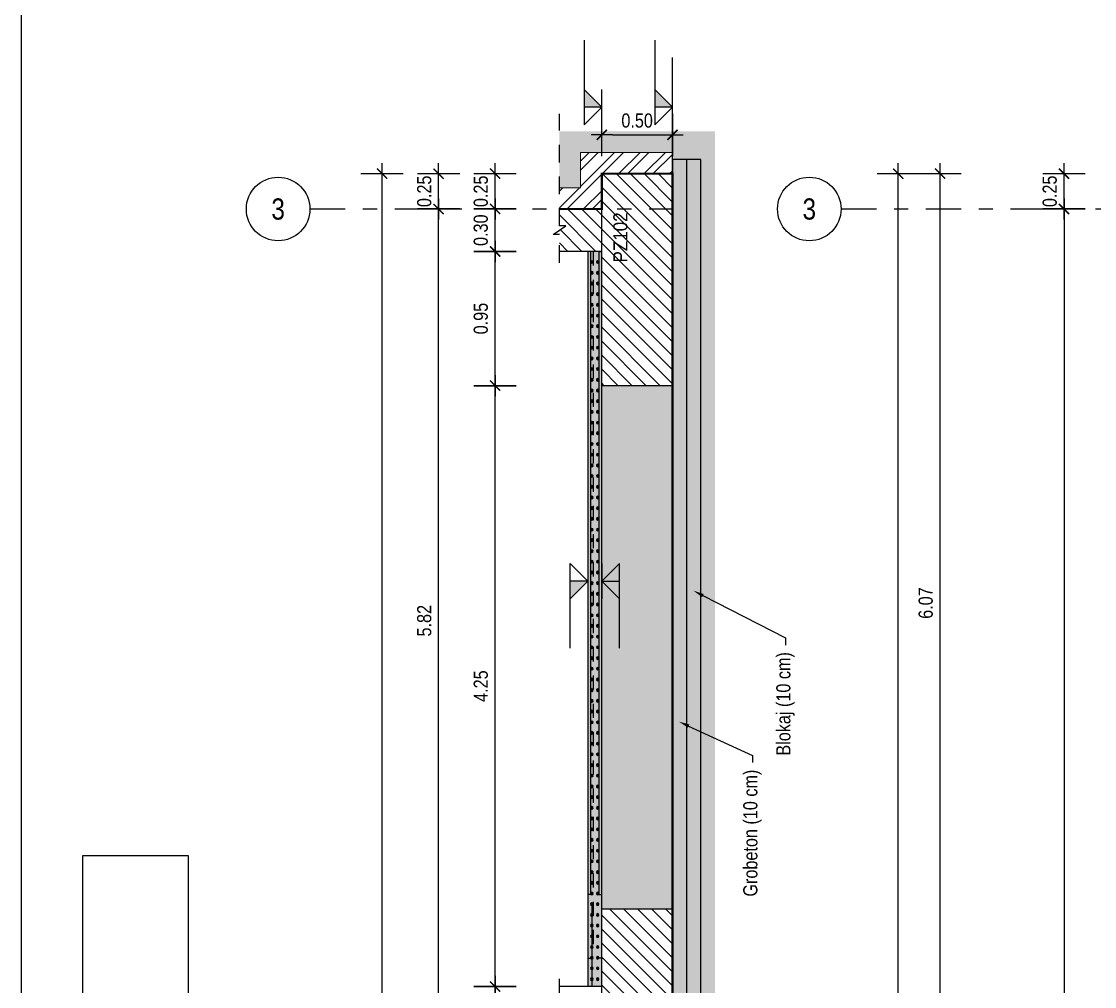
# Model space of a CAD drawing. Header units: metres. Extents: x 419734 to 420376, y 4564732 to 4565123.
# Drawn here: x 419805.8 to 419813.39, y 4565106.87 to 4565113.69 of the extents above; entities that cross this region are included whole.
import ezdxf
from ezdxf import colors
from ezdxf.entities.mleader import LeaderData, LeaderLine
from ezdxf.enums import TextEntityAlignment as Align
from ezdxf.math import Vec2, Vec3

# ---------------------------------------------------------------- set-up
doc = ezdxf.new("R2010")
doc.units = ezdxf.units.M
for name, pattern in [('ACA_TRATTO1', [1.5, 1, -0.5]), ('CONTINUA', [0]), ('HIDDEN', [0.5, 0.3, -0.2]), ('NASCOSTA', [0.375, 0.25, -0.125]), ('TRATTO-PUNTO', [1, 0.5, -0.25, 0, -0.25])]:
    doc.linetypes.add(name, pattern=pattern)
doc.layers.get('Defpoints').update_dxf_attribs({"color": 5})
for name, color, linetype in [("07-ENTITA' COPRENTE", 7, 'Continuous'), ('07-SIMBOLI', 1, 'Continuous'), ('07-TITOLI', 4, 'CONTINUA'), ('SW_ASSI', 7, 'TRATTO-PUNTO'), ('SW_DIM', 33, 'Continuous'), ('SW_DIR', 33, 'Continuous'), ('SW_MAGRONE', 2, 'Continuous'), ('SW_QUOTE', 1, 'Continuous'), ('SW_ReteES', 7, 'Continuous'), ('SW_SEZIONI_CARPENTERIA', 4, 'Continuous'), ('SW_SOTTILE_02', 1, 'Continuous'), ('SW_TESTI', 2, 'Continuous'), ('SW_Tondini', 1, 'Continuous'), ('SW_TRATT_GRIGIO', 252, 'NASCOSTA'), ('SW_TRATTEGGIO_252', 252, 'Continuous'), ('SW_TRATTEGGIO_253', 253, 'Continuous'), ('SW_TXT_TESTI', 1, 'Continuous'), ('SW_VISTE', 1, 'Continuous')]:
    doc.layers.add(name, color=color, linetype=linetype)
doc.layers.add('SW_CONSTRUCTIONS', color=33, linetype='Continuous', plot=False)
doc.layers.add('SWS_GEN_Viste', color=1, linetype='Continuous', lineweight=9)
doc.layers.add('SWS_ZZZ_Lines', color=8, linetype='Continuous', lineweight=9)
doc.styles.add('ITALFERR', font='romans.shx', dxfattribs={"width": 0.8})
doc.styles.get("Standard").update_dxf_attribs({"font": 'arial.ttf'})
doc.styles.add('SWS', font='ARIALN.TTF')
doc.dimstyles.new('DIM-SW-50_m', dxfattribs={"dimtxt": 0.1, "dimasz": 0.075, "dimexe": 0.125, "dimexo": 0.125, "dimgap": 0.05, "dimtad": 1, "dimzin": 1, "dimdsep": 46, "dimtxsty": 'SWS', "dimblk1": 'D', "dimblk2": 'D', "dimsah": 1, "dimcen": 0.0075, "dimdle": 0.0625, "dimse1": 1, "dimse2": 1, "dimclrd": 256, "dimclre": 256, "dimclrt": 256, "dimazin": 0, "dimtfac": 0.75, "dimtmove": 1, "dimatfit": 3, "dimldrblk": 'D', "dimfxl": 0.125, "dimtvp": 1.5, "dimtolj": 1, "dimtzin": 0, "dimarcsym": 0})
pattern_1 = [(135, (419783.06544, 4565086.29963), (-0.04949747, -0.04949747), [])]

# ---------------------------------------------------------------- blocks, each defined once
blk = doc.blocks.new('D')
for p, q in [((0, 2), (0, -2)), ((-1, 0), (1, 0))]:
    blk.add_line(p, q)
at = {"const_width": 0.141}
blk.add_lwpolyline([(0.48, 0.48), (-0.48, -0.48)], dxfattribs=at)
blk = doc.blocks.new('*D58')
at = {"layer": 'Defpoints', "color": 0, "ltscale": 0.5, "transparency": 16777216}
for p in [(419812.3005, 4565112.6164), (419813.3814, 4565112.6164), (419812.3005, 4565106.5414)]:
    blk.add_point(p, dxfattribs=at)
at = {"layer": 'SW_DIM', "lineweight": -2, "ltscale": 0.5, "transparency": 16777216}
blk.add_line((419812.3005, 4565106.6164), (419812.3005, 4565112.5414), dxfattribs=at)
at = {"layer": 'SW_DIM', "lineweight": -2, "ltscale": 0.5, "transparency": 16777216, "xscale": 0.075, "yscale": 0.075, "zscale": 0.075}
for p, rotation in [((419812.3005, 4565112.6164), 90), ((419812.3005, 4565106.5414), 270)]:
    blk.add_blockref('D', p, dxfattribs=dict(at, rotation=rotation))
at = {"layer": 'SW_DIM', "ltscale": 0.5, "transparency": 16777216, "insert": (419812.1994, 4565109.5789), "char_height": 0.1, "attachment_point": 5, "rotation": 90, "style": 'SWS'}
blk.add_mtext('\\A1;6.07', dxfattribs=at)
blk = doc.blocks.new('*D59')
at = {"layer": 'Defpoints', "color": 0, "ltscale": 0.5, "transparency": 16777216}
for p in [(419812.9775, 4565112.3664), (419812.9775, 4565099.2164), (419813.178, 4565099.2164)]:
    blk.add_point(p, dxfattribs=at)
at = {"layer": 'SW_DIM', "lineweight": -2, "ltscale": 0.5, "transparency": 16777216}
blk.add_line((419813.178, 4565112.2914), (419813.178, 4565099.2914), dxfattribs=at)
at = {"layer": 'SW_DIM', "lineweight": -2, "ltscale": 0.5, "transparency": 16777216, "xscale": 0.075, "yscale": 0.075, "zscale": 0.075}
for p, rotation in [((419813.178, 4565112.3664), 90), ((419813.178, 4565099.2164), 270)]:
    blk.add_blockref('D', p, dxfattribs=dict(at, rotation=rotation))
at = {"layer": 'SW_DIM', "ltscale": 0.5, "transparency": 16777216, "insert": (419813.077, 4565105.7914), "char_height": 0.1, "attachment_point": 5, "rotation": 90, "style": 'SWS'}
blk.add_mtext('\\A1;13.15', dxfattribs=at)
blk = doc.blocks.new('*D66')
at = {"layer": 'Defpoints', "color": 0, "ltscale": 0.5, "transparency": 16777216}
for p in [(419809.1514, 4565106.8664), (419809.6066, 4565106.8664), (419809.6066, 4565106.2164)]:
    blk.add_point(p, dxfattribs=at)
at = {"layer": 'SW_DIM', "lineweight": -2, "ltscale": 0.5, "transparency": 16777216}
blk.add_line((419809.1514, 4565106.2914), (419809.1514, 4565106.7914), dxfattribs=at)
at = {"layer": 'SW_DIM', "lineweight": -2, "ltscale": 0.5, "transparency": 16777216, "xscale": 0.075, "yscale": 0.075, "zscale": 0.075}
for p, rotation in [((419809.1514, 4565106.8664), 90), ((419809.1514, 4565106.2164), 270)]:
    blk.add_blockref('D', p, dxfattribs=dict(at, rotation=rotation))
at = {"layer": 'SW_DIM', "ltscale": 0.5, "transparency": 16777216, "insert": (419809.0504, 4565106.5414), "char_height": 0.1, "attachment_point": 5, "rotation": 90, "style": 'SWS'}
blk.add_mtext('\\A1;0.65', dxfattribs=at)
blk = doc.blocks.new('*D67')
at = {"layer": 'Defpoints', "color": 0, "ltscale": 0.5, "transparency": 16777216}
for p in [(419809.1514, 4565111.1164), (419809.9066, 4565111.1164), (419809.6066, 4565106.8664)]:
    blk.add_point(p, dxfattribs=at)
at = {"layer": 'SW_DIM', "lineweight": -2, "ltscale": 0.5, "transparency": 16777216}
blk.add_line((419809.1514, 4565106.9414), (419809.1514, 4565111.0414), dxfattribs=at)
at = {"layer": 'SW_DIM', "lineweight": -2, "ltscale": 0.5, "transparency": 16777216, "xscale": 0.075, "yscale": 0.075, "zscale": 0.075}
for p, rotation in [((419809.1514, 4565111.1164), 90), ((419809.1514, 4565106.8664), 270)]:
    blk.add_blockref('D', p, dxfattribs=dict(at, rotation=rotation))
at = {"layer": 'SW_DIM', "ltscale": 0.5, "transparency": 16777216, "insert": (419809.0504, 4565108.9914), "char_height": 0.1, "attachment_point": 5, "rotation": 90, "style": 'SWS'}
blk.add_mtext('\\A1;4.25', dxfattribs=at)
blk = doc.blocks.new('*D68')
at = {"layer": 'Defpoints', "color": 0, "ltscale": 0.5, "transparency": 16777216}
for p in [(419809.1514, 4565112.0664), (419809.6066, 4565112.0664), (419809.9066, 4565111.1164)]:
    blk.add_point(p, dxfattribs=at)
at = {"layer": 'SW_DIM', "lineweight": -2, "ltscale": 0.5, "transparency": 16777216}
blk.add_line((419809.1514, 4565111.1914), (419809.1514, 4565111.9914), dxfattribs=at)
at = {"layer": 'SW_DIM', "lineweight": -2, "ltscale": 0.5, "transparency": 16777216, "xscale": 0.075, "yscale": 0.075, "zscale": 0.075}
for p, rotation in [((419809.1514, 4565112.0664), 90), ((419809.1514, 4565111.1164), 270)]:
    blk.add_blockref('D', p, dxfattribs=dict(at, rotation=rotation))
at = {"layer": 'SW_DIM', "ltscale": 0.5, "transparency": 16777216, "insert": (419809.0504, 4565111.5914), "char_height": 0.1, "attachment_point": 5, "rotation": 90, "style": 'SWS'}
blk.add_mtext('\\A1;0.95', dxfattribs=at)
blk = doc.blocks.new('*D69')
at = {"layer": 'Defpoints', "color": 0, "ltscale": 0.5, "transparency": 16777216}
for p in [(419809.1514, 4565112.3664), (419809.6066, 4565112.3664), (419809.6066, 4565112.0664)]:
    blk.add_point(p, dxfattribs=at)
at = {"layer": 'SW_DIM', "lineweight": -2, "ltscale": 0.5, "transparency": 16777216}
blk.add_line((419809.1514, 4565112.1414), (419809.1514, 4565112.2914), dxfattribs=at)
at = {"layer": 'SW_DIM', "lineweight": -2, "ltscale": 0.5, "transparency": 16777216, "xscale": 0.075, "yscale": 0.075, "zscale": 0.075}
for p, rotation in [((419809.1514, 4565112.3664), 90), ((419809.1514, 4565112.0664), 270)]:
    blk.add_blockref('D', p, dxfattribs=dict(at, rotation=rotation))
at = {"layer": 'SW_DIM', "ltscale": 0.5, "transparency": 16777216, "insert": (419809.0504, 4565112.2164), "char_height": 0.1, "attachment_point": 5, "rotation": 90, "style": 'SWS'}
blk.add_mtext('\\A1;0.30', dxfattribs=at)
blk = doc.blocks.new('*D70')
at = {"layer": 'Defpoints', "color": 0, "ltscale": 0.5, "transparency": 16777216}
for p in [(419809.1514, 4565112.6164), (419809.9066, 4565112.6164), (419809.6066, 4565112.3664)]:
    blk.add_point(p, dxfattribs=at)
at = {"layer": 'SW_DIM', "lineweight": -2, "ltscale": 0.5, "transparency": 16777216}
blk.add_line((419809.1514, 4565112.4414), (419809.1514, 4565112.5414), dxfattribs=at)
at = {"layer": 'SW_DIM', "lineweight": -2, "ltscale": 0.5, "transparency": 16777216, "xscale": 0.075, "yscale": 0.075, "zscale": 0.075}
for p, rotation in [((419809.1514, 4565112.6164), 90), ((419809.1514, 4565112.3664), 270)]:
    blk.add_blockref('D', p, dxfattribs=dict(at, rotation=rotation))
at = {"layer": 'SW_DIM', "ltscale": 0.5, "transparency": 16777216, "insert": (419809.0504, 4565112.4914), "char_height": 0.1, "attachment_point": 5, "rotation": 90, "style": 'SWS'}
blk.add_mtext('\\A1;0.25', dxfattribs=at)
blk = doc.blocks.new('*D73')
at = {"layer": 'Defpoints', "color": 0, "ltscale": 0.5, "transparency": 16777216}
for p in [(419808.7514, 4565112.3664), (419809.1514, 4565112.3664), (419809.1514, 4565106.5414)]:
    blk.add_point(p, dxfattribs=at)
at = {"layer": 'SW_DIM', "lineweight": -2, "ltscale": 0.5, "transparency": 16777216}
blk.add_line((419808.7514, 4565106.6164), (419808.7514, 4565112.2914), dxfattribs=at)
at = {"layer": 'SW_DIM', "lineweight": -2, "ltscale": 0.5, "transparency": 16777216, "xscale": 0.075, "yscale": 0.075, "zscale": 0.075}
for p, rotation in [((419808.7514, 4565112.3664), 90), ((419808.7514, 4565106.5414), 270)]:
    blk.add_blockref('D', p, dxfattribs=dict(at, rotation=rotation))
at = {"layer": 'SW_DIM', "ltscale": 0.5, "transparency": 16777216, "insert": (419808.6504, 4565109.4539), "char_height": 0.1, "attachment_point": 5, "rotation": 90, "style": 'SWS'}
blk.add_mtext('\\A1;5.82', dxfattribs=at)
blk = doc.blocks.new('*D74')
at = {"layer": 'Defpoints', "color": 0, "ltscale": 0.5, "transparency": 16777216}
for p in [(419808.7514, 4565112.6164), (419809.9066, 4565112.6164), (419809.1514, 4565112.3664)]:
    blk.add_point(p, dxfattribs=at)
at = {"layer": 'SW_DIM', "lineweight": -2, "ltscale": 0.5, "transparency": 16777216}
blk.add_line((419808.7514, 4565112.4414), (419808.7514, 4565112.5414), dxfattribs=at)
at = {"layer": 'SW_DIM', "lineweight": -2, "ltscale": 0.5, "transparency": 16777216, "xscale": 0.075, "yscale": 0.075, "zscale": 0.075}
for p, rotation in [((419808.7514, 4565112.6164), 90), ((419808.7514, 4565112.3664), 270)]:
    blk.add_blockref('D', p, dxfattribs=dict(at, rotation=rotation))
at = {"layer": 'SW_DIM', "ltscale": 0.5, "transparency": 16777216, "insert": (419808.6504, 4565112.4914), "char_height": 0.1, "attachment_point": 5, "rotation": 90, "style": 'SWS'}
blk.add_mtext('\\A1;0.25', dxfattribs=at)
blk = doc.blocks.new('*D75')
at = {"layer": 'Defpoints', "color": 0, "ltscale": 0.5, "transparency": 16777216}
for p in [(419808.3514, 4565112.6164), (419809.9066, 4565112.6164), (419809.9066, 4565098.9664)]:
    blk.add_point(p, dxfattribs=at)
at = {"layer": 'SW_DIM', "lineweight": -2, "ltscale": 0.5, "transparency": 16777216}
blk.add_line((419808.3514, 4565099.0414), (419808.3514, 4565112.5414), dxfattribs=at)
at = {"layer": 'SW_DIM', "lineweight": -2, "ltscale": 0.5, "transparency": 16777216, "xscale": 0.075, "yscale": 0.075, "zscale": 0.075}
for p, rotation in [((419808.3514, 4565112.6164), 90), ((419808.3514, 4565098.9664), 270)]:
    blk.add_blockref('D', p, dxfattribs=dict(at, rotation=rotation))
at = {"layer": 'SW_DIM', "ltscale": 0.5, "transparency": 16777216, "insert": (419808.2504, 4565105.7914), "char_height": 0.1, "attachment_point": 5, "rotation": 90, "style": 'SWS'}
blk.add_mtext('\\A1;13.65', dxfattribs=at)
blk = doc.blocks.new('*D88')
at = {"layer": 'Defpoints', "color": 0, "ltscale": 0.5, "transparency": 16777216}
for p in [(419813.178, 4565112.6164), (419813.3814, 4565112.6164), (419812.9775, 4565112.3664)]:
    blk.add_point(p, dxfattribs=at)
at = {"layer": 'SW_DIM', "lineweight": -2, "ltscale": 0.5, "transparency": 16777216}
blk.add_line((419813.178, 4565112.4414), (419813.178, 4565112.5414), dxfattribs=at)
at = {"layer": 'SW_DIM', "lineweight": -2, "ltscale": 0.5, "transparency": 16777216, "xscale": 0.075, "yscale": 0.075, "zscale": 0.075}
for p, rotation in [((419813.178, 4565112.6164), 90), ((419813.178, 4565112.3664), 270)]:
    blk.add_blockref('D', p, dxfattribs=dict(at, rotation=rotation))
at = {"layer": 'SW_DIM', "ltscale": 0.5, "transparency": 16777216, "insert": (419813.077, 4565112.4914), "char_height": 0.1, "attachment_point": 5, "rotation": 90, "style": 'SWS'}
blk.add_mtext('\\A1;0.25', dxfattribs=at)
blk = doc.blocks.new('*D89')
at = {"layer": 'Defpoints', "color": 0, "ltscale": 0.5, "transparency": 16777216}
for p in [(419812.0043, 4565112.6164), (419813.3814, 4565112.6164), (419813.3814, 4565098.9664)]:
    blk.add_point(p, dxfattribs=at)
at = {"layer": 'SW_DIM', "lineweight": -2, "ltscale": 0.5, "transparency": 16777216}
blk.add_line((419812.0043, 4565099.0414), (419812.0043, 4565112.5414), dxfattribs=at)
at = {"layer": 'SW_DIM', "lineweight": -2, "ltscale": 0.5, "transparency": 16777216, "xscale": 0.075, "yscale": 0.075, "zscale": 0.075}
for p, rotation in [((419812.0043, 4565112.6164), 90), ((419812.0043, 4565098.9664), 270)]:
    blk.add_blockref('D', p, dxfattribs=dict(at, rotation=rotation))
at = {"layer": 'SW_DIM', "ltscale": 0.5, "transparency": 16777216, "insert": (419811.9033, 4565105.7914), "char_height": 0.1, "attachment_point": 5, "rotation": 90, "style": 'SWS'}
blk.add_mtext('\\A1;13.65', dxfattribs=at)
blk = doc.blocks.new('*U17')
at = {"layer": 'SW_TESTI', "color": 3, "style": 'ITALFERR', "width": 0.8}
for tag, p in [('EVENTUALE_1', (0, -0.6)), ('EVENTUALE_2', (0, -1.25))]:
    blk.add_attdef(tag, text='', height=0.3, dxfattribs=at).set_placement(p, align=Align.CENTER)
at = {"layer": 'SW_TESTI', "color": 2, "style": 'ITALFERR', "width": 0.8}
blk.add_attdef('EVENTUALE_3', text='', height=0.3, dxfattribs=at).set_placement((0, -1.9), align=Align.CENTER)
at = {"color": 255}
blk.add_wipeout([(-4, 1.5), (-4, 0), (4, 0), (4, 1.5)], dxfattribs=at).dxf.layer = "07-ENTITA' COPRENTE"
at = {"layer": 'SW_SOTTILE_02', "ltscale": 0.02}
blk.add_lwpolyline([(-4, 0), (4, 0), (4, 1.5), (-4, 1.5)], close=True, dxfattribs=at)
at = {"layer": 'SW_TESTI', "color": 3, "style": 'ITALFERR', "width": 0.8}
blk.add_attdef('TITOLO', text='', height=0.4, dxfattribs=at).set_placement((0, 0.85), align=Align.CENTER)
at = {"layer": 'SW_TESTI', "color": 2, "style": 'ITALFERR', "width": 0.8}
blk.add_attdef('SCALA', text='', height=0.3, dxfattribs=at).set_placement((0, 0.25), align=Align.CENTER)
blk = doc.blocks.new('*U18')
blk.add_hatch(color=256).paths.add_polyline_path([(-0.0025, -0.0025), (0, -0.0025), (0, 0)])
for p, q in [((0.0025, 0), (-0.0025, 0)), ((-0.0025, -0.0025), (0, 0)), ((0, 0), (0, -0.0025)), ((0.0025, -0.0025), (0, 0)), ((-0.0095, -0.0025), (0.0025, -0.0025))]:
    blk.add_line(p, q)
at = {"color": 2, "lineweight": 30, "flags": 104}
blk.add_attdef('QM', text='', height=0.0025, dxfattribs=at).set_placement((-0.001, -0.0033), align=Align.TOP_RIGHT)
blk = doc.blocks.new('ACA_T1800200010118253Continuous100011500020001')
h = blk.add_hatch(color=253)
edge = h.paths.add_edge_path(flags=0)
edge.add_arc((0, 0), 0.009, 0, 360)
at = {"color": 0}
blk.add_circle((0, 0), 0.009, dxfattribs=at)
blk = doc.blocks.new('*U172')
blk.add_hatch(color=256).paths.add_polyline_path([(-0.0025, 0.0025), (0, 0.0025), (0, 0)])
for p, q in [((-0.0095, 0.0025), (0.0025, 0.0025)), ((-0.0025, 0.0025), (0, 0)), ((0, 0), (0, 0.0025)), ((0.0025, 0.0025), (0, 0)), ((0.0025, 0), (-0.0025, 0))]:
    blk.add_line(p, q)
at = {"color": 2, "lineweight": 30, "flags": 104}
blk.add_attdef('QM', text='', height=0.0025, dxfattribs=at).set_placement((-0.001, 0.0033), align=Align.BOTTOM_RIGHT)
blk = doc.blocks.new('*U174')
blk.add_hatch(color=256).paths.add_polyline_path([(0.0025, 0.0025), (0, 0.0025), (0, 0)])
for p, q in [((0.0095, 0.0025), (-0.0025, 0.0025)), ((-0.0025, 0.0025), (0, 0)), ((0, 0), (0, 0.0025)), ((0.0025, 0.0025), (0, 0)), ((-0.0025, 0), (0.0025, 0))]:
    blk.add_line(p, q)
at = {"color": 2, "lineweight": 30, "flags": 104}
blk.add_attdef('QM', text='', height=0.0025, dxfattribs=at).set_placement((0.001, 0.0033), align=Align.BOTTOM_LEFT)
blk = doc.blocks.new('*D176')
at = {"layer": 'Defpoints', "color": 0, "ltscale": 0.5, "transparency": 16777216}
for p in [(419810.4066, 4565112.8905), (419809.9066, 4565112.6164), (419810.4066, 4565112.6164)]:
    blk.add_point(p, dxfattribs=at)
at = {"layer": 'SW_DIM', "lineweight": -2, "ltscale": 0.5, "transparency": 16777216}
blk.add_line((419809.9816, 4565112.8905), (419810.3316, 4565112.8905), dxfattribs=at)
at = {"layer": 'SW_DIM', "lineweight": -2, "ltscale": 0.5, "transparency": 16777216, "xscale": 0.075, "yscale": 0.075, "zscale": 0.075, "rotation": 180}
blk.add_blockref('D', (419809.9066, 4565112.8905), dxfattribs=at)
at = {"layer": 'SW_DIM', "lineweight": -2, "ltscale": 0.5, "transparency": 16777216, "xscale": 0.075, "yscale": 0.075, "zscale": 0.075}
blk.add_blockref('D', (419810.4066, 4565112.8905), dxfattribs=at)
at = {"layer": 'SW_DIM', "ltscale": 0.5, "transparency": 16777216, "insert": (419810.1566, 4565112.9916), "char_height": 0.1, "attachment_point": 5, "style": 'SWS'}
blk.add_mtext('\\A1;0.50', dxfattribs=at)

msp = doc.modelspace()

# ---------------------------------------------------------------- hatches: boundary and pattern name
at = {"layer": 'SW_TRATTEGGIO_252'}
h = msp.add_hatch(dxfattribs=at)
h.set_pattern_fill('EARTH', color=256, scale=0.02, angle=135)
h.set_pattern_definition([(135, (419783.06544, 4565086.29963), (-0.17960512, 1e-17), [0.127, -0.127]), (135, (419783.03177, 4565086.26596), (-0.17960512, 1e-17), [0.127, -0.127]), (135, (419782.99809, 4565086.23228), (-0.17960512, 1e-17), [0.127, -0.127]), (225, (419782.97564, 4565086.23228), (-1e-17, -0.17960512), [0.127, -0.127]), (225, (419782.94196, 4565086.26596), (-1e-17, -0.17960512), [0.127, -0.127]), (225, (419782.90829, 4565086.29963), (-1e-17, -0.17960512), [0.127, -0.127])])
h.paths.add_polyline_path([(419810.02061, 4565098.7237), (419810.2936, 4565098.7237), (419810.2936, 4565098.74033), (419810.02061, 4565098.74033)], flags=17)
h.paths.add_polyline_path([(419810.2936, 4565098.53463), (419810.02061, 4565098.53463), (419810.02061, 4565098.53214), (419810.2936, 4565098.53214)])
h.paths.add_polyline_path([(419809.98264, 4565098.66639), (419809.98264, 4565098.7237), (419810.33156, 4565098.7237), (419810.33156, 4565098.66639), (419810.70656, 4565098.66639), (419810.70656, 4565112.91639), (419809.60656, 4565112.91639), (419809.60656, 4565112.51639), (419809.75656, 4565112.51639), (419809.75656, 4565112.76639), (419810.40656, 4565112.76639), (419810.40656, 4565112.71639), (419810.60656, 4565112.71639), (419810.60656, 4565098.96639), (419810.60656, 4565098.86639), (419810.40656, 4565098.86639), (419810.40656, 4565098.81639), (419809.75656, 4565098.81639), (419809.75656, 4565099.06639), (419809.60656, 4565099.06639), (419809.60656, 4565098.66639)])
h = msp.add_hatch(dxfattribs=at)
h.set_pattern_fill('STEEL', color=256, scale=0.04)
h.set_pattern_definition([(45, (2.38136, 78.66993), (-0.0898025612107, 0.0898025612107), []), (45, (2.38136, 78.73343), (-0.0898025612107, 0.0898025612107), [])])
h.paths.add_polyline_path([(419809.90656, 4565112.61639), (419810.40656, 4565112.61639), (419810.40656, 4565112.76639), (419809.75656, 4565112.76639), (419809.75656, 4565112.51639), (419809.60656, 4565112.51639), (419809.60656, 4565112.36639), (419809.90656, 4565112.36639)])
h = msp.add_hatch(dxfattribs=at)
h.set_pattern_fill('AR-SAND', color=256, scale=0.0025)
h.set_pattern_definition([(37.5, (33.01234, 232.90297), (-0.00400007824, 0.1223533093323), [0, -0.09652, 0, -0.10795, 0, -0.1031875]), (7.5, (33.01234, 232.90297), (0.1123808207845, 0.179206275142), [0, -0.05207, 0, -0.086995, 0, -0.0333375]), (327.5, (32.93423, 232.90297), (0.1977480925604, 0.0003592961696), [0, -0.03175, 0, -0.1143, 0, -0.149225]), (317.5, (32.93423, 232.90297), (0.190889113118, 0.055732330814), [0, -0.015875, 0, -0.07493, 0, -0.085725])])
h.paths.add_polyline_path([(419810.50656, 4565112.71639), (419810.40656, 4565112.71639), (419810.40656, 4565112.61639), (419810.40656, 4565098.96639), (419810.40656, 4565098.86639), (419810.50656, 4565098.86639)])
at = {"layer": 'SW_TRATTEGGIO_252', "ltscale": 0.5}
h = msp.add_hatch(dxfattribs=at)
h.set_pattern_fill('AR-CONC', color=256, scale=0.00125, style=0)
h.set_pattern_definition([(50, (2.38136, 78.66993), (0.227730836245, -0.019923856924), [0.0238125, -0.2619375]), (355, (2.38136, 78.66993), (-0.044054276781, 0.238821056549), [0.01905, -0.209550730213]), (100.4514447, (2.40034, 78.66827), (0.183676558863, 0.21889718989), [0.020237511, -0.22261280575]), (46.1842, (2.38136, 78.73343), (0.338848801115, -0.052552909916), [0.03571875, -0.39290625]), (96.63555761, (2.4096, 78.72905), (0.296755167564, 0.309282655747), [0.030356278925, -0.3339195102]), (351.18415117, (2.38136, 78.73343), (0.29675516758, 0.309282655732), [0.028574958838, -0.3143246649]), (21, (2.41311, 78.71756), (0.1895179890864, -0.127831497734), [0.0238125, -0.2619375]), (326, (2.41311, 78.71756), (0.077252535435, 0.230234957653), [0.01905, -0.20955]), (71.451445, (2.4289, 78.7069), (0.266770524098, 0.102403461107), [0.020237511, -0.222612422]), (37.5, (2.381364, 78.66993), (0.0038607540632, 0.1056937985914), [0, -0.20701, 0, -0.212725, 0, -0.21034375]), (7.5, (2.38136, 78.66993), (0.083524578138, 0.1252257185226), [0, -0.121285, 0, -0.2022475, 0, -0.08016875]), (327.5, (2.31056, 78.66993), (0.1694882439586, -0.0071609299908), [0, -0.079375, 0, -0.24765, 0, -0.3286125]), (317.5, (2.27881, 78.66993), (0.1851614767325, 0.0317831137917), [0, -0.1031875, 0, -0.164465, 0, -0.2333625])])
h.paths.add_polyline_path([(419810.60656, 4565112.71639), (419810.50656, 4565112.71639), (419810.50656, 4565098.86639), (419810.60656, 4565098.86639)])
at = {"layer": 'SW_TRATTEGGIO_252'}
h = msp.add_hatch(dxfattribs=at)
h.set_pattern_fill('_USER', color=256, scale=0.07, angle=135, pattern_type=0)
h.set_pattern_definition(pattern_1)
h.paths.add_polyline_path([(419810.40656, 4565111.11639), (419809.90656, 4565111.11639), (419809.90656, 4565112.61639), (419810.40656, 4565112.61639)])
h = msp.add_hatch(dxfattribs=at)
h.set_pattern_fill('_USER', color=256, scale=0.07, angle=135, pattern_type=0)
h.set_pattern_definition(pattern_1)
h.paths.add_polyline_path([(419809.90656, 4565112.06639), (419809.60656, 4565112.06639), (419809.60656, 4565112.18639), (419809.56156, 4565112.18639), (419809.65156, 4565112.24639), (419809.60656, 4565112.24639), (419809.60656, 4565112.36639), (419809.90656, 4565112.36639)])
at = {"layer": 'SW_TRATTEGGIO_252', "ltscale": 0.5}
h = msp.add_hatch(dxfattribs=at)
h.set_pattern_fill('AR-CONC', color=256, scale=0.00125, style=0)
h.set_pattern_definition([(50, (33.01234, 232.90297), (0.227730836245, -0.019923856924), [0.0238125, -0.2619375]), (355, (33.01234, 232.90297), (-0.044054276781, 0.238821056549), [0.01905, -0.209550730213]), (100.4514447, (33.03132, 232.9013), (0.183676558863, 0.21889718989), [0.020237511, -0.22261280575]), (46.1842, (33.01234, 232.96647), (0.338848801115, -0.052552909916), [0.03571875, -0.39290625]), (96.63555761, (33.04058, 232.9621), (0.296755167564, 0.309282655747), [0.030356278925, -0.3339195102]), (351.18415117, (33.01234, 232.96647), (0.29675516758, 0.309282655732), [0.028574958838, -0.3143246649]), (21, (33.04409, 232.9506), (0.1895179890864, -0.127831497734), [0.0238125, -0.2619375]), (326, (33.0441, 232.9506), (0.077252535435, 0.230234957653), [0.01905, -0.20955]), (71.451445, (33.05988, 232.93994), (0.266770524098, 0.102403461107), [0.020237511, -0.222612422]), (37.5, (33.01234, 232.90297), (0.0038607540632, 0.1056937985914), [0, -0.20701, 0, -0.212725, 0, -0.21034375]), (7.5, (33.01234, 232.90297), (0.083524578138, 0.1252257185226), [0, -0.121285, 0, -0.2022475, 0, -0.08016875]), (327.5, (32.94154, 232.90297), (0.1694882439586, -0.0071609299908), [0, -0.079375, 0, -0.24765, 0, -0.3286125]), (317.5, (32.90979, 232.90297), (0.1851614767325, 0.0317831137917), [0, -0.1031875, 0, -0.164465, 0, -0.2333625])])
h.paths.add_polyline_path([(419810.40656, 4565111.11639), (419809.90656, 4565111.11639), (419809.90656, 4565107.41696), (419810.40656, 4565107.41696)])
h.paths.add_polyline_path([(419810.40656, 4565105.91639), (419809.90656, 4565105.91639), (419809.90656, 4565100.46639), (419810.40656, 4565100.46639)])
at = {"layer": 'SW_TRATTEGGIO_252'}
h = msp.add_hatch(dxfattribs=at)
h.set_pattern_fill('_USER', color=256, scale=0.07, angle=135, pattern_type=0)
h.set_pattern_definition(pattern_1)
h.paths.add_polyline_path([(419810.40656, 4565105.91639), (419809.90656, 4565105.91639), (419809.90656, 4565107.41639), (419810.40656, 4565107.41639)])
at = {"layer": 'SW_TRATTEGGIO_253', "transparency": 33554495}
h = msp.add_hatch(color=150, dxfattribs=at)
h.dxf.hatch_style = 1
h.paths.add_polyline_path([(419809.90656, 4565106.21639), (419809.80656, 4565106.21639), (419809.80656, 4565100.0664), (419809.80656, 4565099.56639), (419809.90656, 4565099.56639)])
h.paths.add_polyline_path([(419809.80656, 4565106.86639), (419809.90656, 4565106.86639), (419809.90656, 4565112.06639), (419809.80656, 4565112.06639)])

# ---------------------------------------------------------------- linework, layer by layer
msp.add_lwpolyline([(419810.40656, 4565112.61639), (419810.40656, 4565113.43809)])
at = {"layer": '07-SIMBOLI', "color": 1}
for centre in [(419807.6158, 4565112.36639), (419811.37512, 4565112.36639)]:
    msp.add_circle(centre, 0.225, dxfattribs=at)
at = {"layer": 'Defpoints'}
msp.add_line((419809.83556, 4565107.4414), (419809.83556, 4565106.86639), dxfattribs=at)
at = {"layer": 'SW_ASSI', "ltscale": 0.5}
for points in [[(419807.8408, 4565112.36639), (419810.40656, 4565112.36639)], [(419811.60012, 4565112.36639), (419813.73139, 4565112.36639), (419835.73139, 4565112.36639), (419864.55674, 4565112.36639)]]:
    msp.add_lwpolyline(points, dxfattribs=at)
at = {"layer": 'SW_CONSTRUCTIONS', "linetype": 'ACA_TRATTO1', "ltscale": 0.05, "flags": 128}
for points in [[(419809.84456, 4565112.06639), (419809.84456, 4565107.06639)], [(419809.80656, 4565107.51639), (419809.80656, 4565106.86639)]]:
    msp.add_lwpolyline(points, dxfattribs=at)
at = {"layer": 'SW_MAGRONE'}
for p, q in [((419809.80656, 4565112.06639), (419809.80656, 4565106.86639)), ((419809.90656, 4565099.56639), (419809.90656, 4565112.06639))]:
    msp.add_line(p, q, dxfattribs=at)
msp.add_lwpolyline([(419810.40656, 4565111.11639), (419810.40656, 4565107.41696)], dxfattribs=at)
at = {"layer": 'SW_ReteES', "color": 7, "flags": 128}
for points in [[(419809.82656, 4565112.06639), (419809.80656, 4565112.06639)], [(419809.82656, 4565112.06639), (419809.82656, 4565107.51639), (419809.80656, 4565107.51639), (419809.80656, 4565106.86639)], [(419809.88656, 4565112.06639), (419809.90656, 4565112.06639)], [(419809.88656, 4565112.06639), (419809.88656, 4565107.51639), (419809.90656, 4565107.51639)], [(419809.80656, 4565107.06639), (419809.82656, 4565107.06639)], [(419809.90656, 4565107.06639), (419809.88656, 4565107.06639)]]:
    msp.add_lwpolyline(points, dxfattribs=at)
at = {"layer": 'SW_SEZIONI_CARPENTERIA'}
for points in [[(419809.60656, 4565099.21639), (419809.90656, 4565099.21639), (419809.90656, 4565098.96639), (419810.40656, 4565098.96639), (419810.40656, 4565112.61639), (419809.90656, 4565112.61639), (419809.90656, 4565112.36639), (419809.60656, 4565112.36639)], [(419809.90656, 4565112.61639), (419810.40656, 4565112.61639)], [(419809.90656, 4565111.11639), (419809.90656, 4565112.61639)], [(419810.40656, 4565112.61639), (419810.40656, 4565111.11639)], [(419809.90656, 4565112.36639), (419809.60656, 4565112.36639)], [(419809.90656, 4565112.06639), (419809.60656, 4565112.06639)], [(419810.40656, 4565111.11639), (419809.90656, 4565111.11639)], [(419809.90656, 4565107.41696), (419810.40656, 4565107.41696)], [(419810.40656, 4565107.41696), (419810.40656, 4565105.91639)]]:
    msp.add_lwpolyline(points, dxfattribs=at)
at = {"layer": 'SW_TRATT_GRIGIO', "ltscale": 0.5}
for points in [[(419809.60656, 4565112.24639), (419809.60656, 4565113.04042)], [(419809.56156, 4565112.18639), (419809.65156, 4565112.24639)], [(419809.60656, 4565112.18639), (419809.56156, 4565112.18639)], [(419809.65156, 4565112.24639), (419809.60656, 4565112.24639)], [(419809.60656, 4565111.98639), (419809.60656, 4565112.18639)], [(419809.90656, 4565105.91639), (419809.90656, 4565107.41696)], [(419809.60656, 4565106.57139), (419809.60656, 4565106.94639)]]:
    msp.add_lwpolyline(points, dxfattribs=at)
at = {"layer": 'SW_VISTE'}
for points in [[(419810.40656, 4565098.96639), (419810.40656, 4565098.86639), (419810.60656, 4565098.86639), (419810.60656, 4565112.71639), (419810.40656, 4565112.71639), (419810.40656, 4565112.61639)], [(419810.50656, 4565112.71639), (419810.50656, 4565098.86639)], [(419809.90656, 4565106.86639), (419809.60656, 4565106.86639)]]:
    msp.add_lwpolyline(points, dxfattribs=at)
at = {"layer": 'SWS_GEN_Viste', "color": 9, "linetype": 'HIDDEN', "const_width": 0.015}
msp.add_lwpolyline([(419809.60656, 4565112.36639), (419809.90656, 4565112.36639), (419809.90656, 4565112.61639), (419810.40656, 4565112.61639), (419810.40656, 4565098.96639), (419809.90656, 4565098.96639), (419809.90656, 4565099.21639), (419809.60656, 4565099.21639)], dxfattribs=at)
at = {"layer": 'SWS_ZZZ_Lines', "lineweight": 5}
msp.add_lwpolyline([(419809.60656, 4565112.51639), (419809.75656, 4565112.51639), (419809.75656, 4565112.76639), (419810.40656, 4565112.76639)], dxfattribs=at)

# ---------------------------------------------------------------- block references
at = {"layer": '07-TITOLI'}
ref = msp.add_blockref('*U17', (419806.98045, 4565105.79139), dxfattribs=dict(at, xscale=0.5, yscale=0.5, zscale=0.5, rotation=90))
ref.add_attrib('TITOLO', 'B-B KESİTİ', dxfattribs={"layer": 'SW_TESTI', "color": 3, "height": 0.2, "rotation": 90, "style": 'SWS'}).set_placement((419806.55545, 4565105.79139), align=Align.CENTER)
ref.add_attrib('SCALA', 'ÖLÇEK 1:50', dxfattribs={"layer": 'SW_TESTI', "height": 0.15, "rotation": 90, "style": 'SWS'}).set_placement((419806.85545, 4565105.79139), align=Align.CENTER)
at = {"layer": 'SW_QUOTE', "ltscale": 0.5, "xscale": 50, "yscale": 50, "zscale": 50, "rotation": 90}
for name, p in [('*U174', (419809.90656, 4565113.08666)), ('*U174', (419810.40656, 4565113.08666)), ('*U172', (419809.80656, 4565109.73427)), ('*U18', (419809.90656, 4565109.73427))]:
    msp.add_blockref(name, p, dxfattribs=at)
at = {"layer": 'SW_Tondini', "xscale": -1, "rotation": 90}
for p in [(419809.83556, 4565111.9914), (419809.87756, 4565111.9914), (419809.83556, 4565111.91499), (419809.87756, 4565111.91499), (419809.83556, 4565111.83999), (419809.87756, 4565111.83999), (419809.83556, 4565111.76358), (419809.87756, 4565111.76358), (419809.83556, 4565111.68858), (419809.87756, 4565111.68858), (419809.83556, 4565111.61218), (419809.87756, 4565111.61218), (419809.83556, 4565111.53718), (419809.87756, 4565111.53718), (419809.83556, 4565111.46077), (419809.87756, 4565111.46077), (419809.83556, 4565111.38577), (419809.87756, 4565111.38577), (419809.83556, 4565111.30936), (419809.87756, 4565111.30936), (419809.83556, 4565111.23436), (419809.87756, 4565111.23436), (419809.83556, 4565111.15796), (419809.87756, 4565111.15796), (419809.83556, 4565111.08296), (419809.87756, 4565111.08296), (419809.83556, 4565111.00655), (419809.87756, 4565111.00655), (419809.83556, 4565110.93155), (419809.87756, 4565110.93155), (419809.83556, 4565110.85515), (419809.87756, 4565110.85515), (419809.83556, 4565110.78015), (419809.87756, 4565110.78015), (419809.83556, 4565110.70374), (419809.87756, 4565110.70374), (419809.83556, 4565110.62874), (419809.87756, 4565110.62874), (419809.83556, 4565110.55233), (419809.87756, 4565110.55233), (419809.83556, 4565110.47733), (419809.87756, 4565110.47733), (419809.83556, 4565110.40093), (419809.87756, 4565110.40093), (419809.83556, 4565110.32593), (419809.87756, 4565110.32593), (419809.83556, 4565110.24952), (419809.87756, 4565110.24952), (419809.83556, 4565110.17452), (419809.87756, 4565110.17452), (419809.83556, 4565110.09811), (419809.87756, 4565110.09811), (419809.83556, 4565110.02311), (419809.87756, 4565110.02311), (419809.83556, 4565109.94671), (419809.87756, 4565109.94671), (419809.83556, 4565109.87171), (419809.87756, 4565109.87171), (419809.83556, 4565109.7953), (419809.87756, 4565109.7953), (419809.83556, 4565109.7203), (419809.87756, 4565109.7203), (419809.83556, 4565109.6439), (419809.87756, 4565109.6439), (419809.83556, 4565109.5689), (419809.87756, 4565109.5689), (419809.83556, 4565109.49249), (419809.87756, 4565109.49249), (419809.83556, 4565109.41749), (419809.87756, 4565109.41749), (419809.83556, 4565109.34108), (419809.87756, 4565109.34108), (419809.83556, 4565109.26608), (419809.87756, 4565109.26608), (419809.83556, 4565109.18968), (419809.87756, 4565109.18968), (419809.83556, 4565109.11468), (419809.87756, 4565109.11468), (419809.83556, 4565109.03827), (419809.87756, 4565109.03827), (419809.83556, 4565108.96327), (419809.87756, 4565108.96327), (419809.83556, 4565108.88686), (419809.87756, 4565108.88686), (419809.83556, 4565108.81186), (419809.87756, 4565108.81186), (419809.83556, 4565108.73546), (419809.87756, 4565108.73546), (419809.83556, 4565108.66046), (419809.87756, 4565108.66046), (419809.83556, 4565108.58405), (419809.87756, 4565108.58405), (419809.83556, 4565108.50905), (419809.87756, 4565108.50905), (419809.83556, 4565108.43265), (419809.87756, 4565108.43265), (419809.83556, 4565108.35765), (419809.87756, 4565108.35765), (419809.83556, 4565108.28124), (419809.87756, 4565108.28124), (419809.83556, 4565108.20624), (419809.87756, 4565108.20624), (419809.83556, 4565108.12983), (419809.87756, 4565108.12983), (419809.83556, 4565108.05483), (419809.87756, 4565108.05483), (419809.83556, 4565107.97843), (419809.87756, 4565107.97843), (419809.83556, 4565107.90343), (419809.87756, 4565107.90343), (419809.83556, 4565107.82702), (419809.87756, 4565107.82702), (419809.83556, 4565107.75202), (419809.87756, 4565107.75202), (419809.83556, 4565107.67561), (419809.87756, 4565107.67561), (419809.83556, 4565107.60061), (419809.87756, 4565107.60061), (419809.83556, 4565107.52421), (419809.87756, 4565107.52421), (419809.83556, 4565107.44921), (419809.87756, 4565107.44921), (419809.83556, 4565107.3728), (419809.87756, 4565107.3728), (419809.83556, 4565107.2978), (419809.87756, 4565107.2978), (419809.83556, 4565107.2214), (419809.87756, 4565107.2214), (419809.83556, 4565107.1464), (419809.87756, 4565107.1464), (419809.83556, 4565107.06999), (419809.87756, 4565107.06999), (419809.83556, 4565106.99499), (419809.87756, 4565106.99499), (419809.83556, 4565106.91858), (419809.87756, 4565106.91858)]:
    msp.add_blockref('ACA_T1800200010118253Continuous100011500020001', p, dxfattribs=at)

# ---------------------------------------------------------------- texts
at = {"layer": 'SW_TXT_TESTI', "color": 4, "style": 'SWS'}
for p in [(419807.6158, 4565112.36639), (419811.37512, 4565112.36639)]:
    msp.add_text('3', height=0.15, rotation=0.110239, dxfattribs=at).set_placement(p, align=Align.MIDDLE_CENTER)
at = {"layer": 'SW_TXT_TESTI', "color": 2, "style": 'SWS', "width": 1.05}
msp.add_text('PZ102', height=0.1, rotation=90, dxfattribs=at).set_placement((419810.08803, 4565111.98805))

# ---------------------------------------------------------------- dimensions: what is measured, and where the dimension line sits
at = {"layer": 'SW_DIM', "ltscale": 0.5}
dim = msp.add_linear_dim(base=(419810.40656, 4565112.89053), p1=(419809.90656, 4565112.61639), p2=(419810.40656, 4565112.61639), dimstyle='DIM-SW-50_m', dxfattribs=at)
dim.commit()
dim.dimension.update_dxf_attribs({"geometry": '*D176', "text_midpoint": (419810.15656, 4565112.99159)})
for base, p1, p2, picture, middle in [((419808.35144, 4565112.61639), (419809.90656, 4565098.96639), (419809.90656, 4565112.61639), '*D75', (419808.25038, 4565105.79139)), ((419812.00431, 4565112.61639), (419813.38139, 4565098.96639), (419813.38139, 4565112.61639), '*D89', (419811.90326, 4565105.79139)), ((419812.3004911817, 4565112.6163905403), (419812.3004911796, 4565106.5413905429), (419813.3813878858, 4565112.6163905384), '*D58', (419812.1994338841, 4565109.5788905416)), ((419808.751439, 4565112.36639), (419809.151439, 4565106.541391), (419809.151439, 4565112.36639), '*D73', (419808.650382, 4565109.45389)), ((419813.17803, 4565099.21639), (419812.97749, 4565112.36639), (419812.97749, 4565099.21639), '*D59', (419813.07697, 4565105.79139)), ((419809.15144, 4565112.06639), (419809.90656, 4565111.11639), (419809.60656, 4565112.06639), '*D68', (419809.05038, 4565111.59139)), ((419809.15144, 4565111.11639), (419809.60656, 4565106.86639), (419809.90656, 4565111.11639), '*D67', (419809.05038, 4565108.99139)), ((419809.15144, 4565106.86639), (419809.60656, 4565106.21639), (419809.60656, 4565106.86639), '*D66', (419809.05038, 4565106.54139))]:
    dim = msp.add_linear_dim(base=base, p1=p1, p2=p2, angle=90, dimstyle='DIM-SW-50_m', dxfattribs=at)
    dim.commit()
    dim.dimension.update_dxf_attribs({"geometry": picture, "text_midpoint": middle})
for base, p1, p2, picture, middle in [((419808.75144, 4565112.61639), (419809.15144, 4565112.36639), (419809.90656, 4565112.61639), '*D74', (419808.75144, 4565112.49139)), ((419809.15144, 4565112.61639), (419809.60656, 4565112.36639), (419809.90656, 4565112.61639), '*D70', (419809.15144, 4565112.49139)), ((419813.17803, 4565112.61639), (419812.97749, 4565112.36639), (419813.38139, 4565112.61639), '*D88', (419813.17803, 4565112.49139)), ((419809.15144, 4565112.36639), (419809.60656, 4565112.06639), (419809.60656, 4565112.36639), '*D69', (419809.15144, 4565112.21639))]:
    dim = msp.add_linear_dim(base=base, p1=p1, p2=p2, angle=90, dimstyle='DIM-SW-50_m', dxfattribs=at)
    dim.commit()
    dim.dimension.update_dxf_attribs({"geometry": picture, "text_midpoint": middle, "dimtype": 160})

# ---------------------------------------------------------------- leaders
at = {"layer": 'SW_DIR'}
ml = msp.add_multileader_mtext('Standard', dxfattribs=at)
ml.set_content('{\\fArial Narrow|b0|i0|c162|p34;Blokaj (10 cm)}', color=256, style='SWS')
ml.set_leader_properties(color=256)
ml.build(insert=Vec2(0, 0))
ml.multileader.update_dxf_attribs({"text_left_attachment_type": 3, "text_right_attachment_type": 3, "dogleg_length": 0.05, "arrow_head_size": 0.075})
ctx = ml.context
ctx.base_point, ctx.char_height, ctx.arrow_head_size, ctx.landing_gap_size, ctx.plane_origin, ctx.plane_x_axis, ctx.plane_y_axis = Vec3(419811.20768, 4565108.46506), 0.1, 0.075, 0.05, Vec3(419811.20768, 4565110.09201), Vec3(0, 1), Vec3(-1, 0)
ctx.left_attachment, ctx.right_attachment, ctx.text_align_type = 3, 3, 2
notes = []
notes.append((ctx, [(0, (1, 1, 0), (419811.20768, 4565109.33177), (0, -1), 0.05, [(0, [(419810.55497, 4565109.66642)], 0, [])])]))
ctx.mtext.insert, ctx.mtext.text_direction, ctx.mtext.rotation, ctx.mtext.alignment, ctx.mtext.flow_direction = Vec3(419811.14128, 4565109.23177), Vec3(0, 1), 1.5707963, 3, 5
ml = msp.add_multileader_mtext('Standard', dxfattribs=at)
ml.set_content('{\\fArial Narrow|b0|i0|c162|p34;Grobeton (10 cm)}', color=256, style='SWS')
ml.set_leader_properties(color=256)
ml.build(insert=Vec2(0, 0))
ml.multileader.update_dxf_attribs({"text_left_attachment_type": 3, "text_right_attachment_type": 3, "dogleg_length": 0.05, "arrow_head_size": 0.075})
ctx = ml.context
ctx.base_point, ctx.char_height, ctx.arrow_head_size, ctx.landing_gap_size, ctx.plane_origin, ctx.plane_x_axis, ctx.plane_y_axis = Vec3(419810.97419, 4565107.46569), 0.1, 0.075, 0.05, Vec3(419810.97419, 4565109.26045), Vec3(0, 1), Vec3(-1, 0)
ctx.left_attachment, ctx.right_attachment, ctx.text_align_type = 3, 3, 2
notes.append((ctx, [(0, (1, 1, 0), (419810.97419, 4565108.50021), (0, -1), 0.05, [(0, [(419810.45297, 4565108.74029)], 0, [])])]))
ctx.mtext.insert, ctx.mtext.text_direction, ctx.mtext.rotation, ctx.mtext.alignment, ctx.mtext.flow_direction = Vec3(419810.90772, 4565108.40021), Vec3(0, 1), 1.5707963, 3, 5
for ctx, leaders in notes:
    for number, flags, end, landing, length, lines in leaders:
        leader = LeaderData()
        leader.index, (leader.has_last_leader_line, leader.has_dogleg_vector, leader.attachment_direction) = number, flags
        leader.last_leader_point, leader.dogleg_vector, leader.dogleg_length = Vec3(end), Vec3(landing), length
        for number, points, colour, breaks in lines:
            line = LeaderLine()
            line.index, line.vertices, line.color, line.breaks = number, Vec3.list(points), colors.encode_raw_color(colour), breaks
            leader.lines.append(line)
        ctx.leaders.append(leader)

# ---------------------------------------------------------------- next in the draw order: linework, layer by layer
msp.add_lwpolyline([(420103.04921, 4565080.80209), (419805.79921, 4565080.80209), (419805.79921, 4565122.85209)])

doc.saveas('drawing.dxf')
